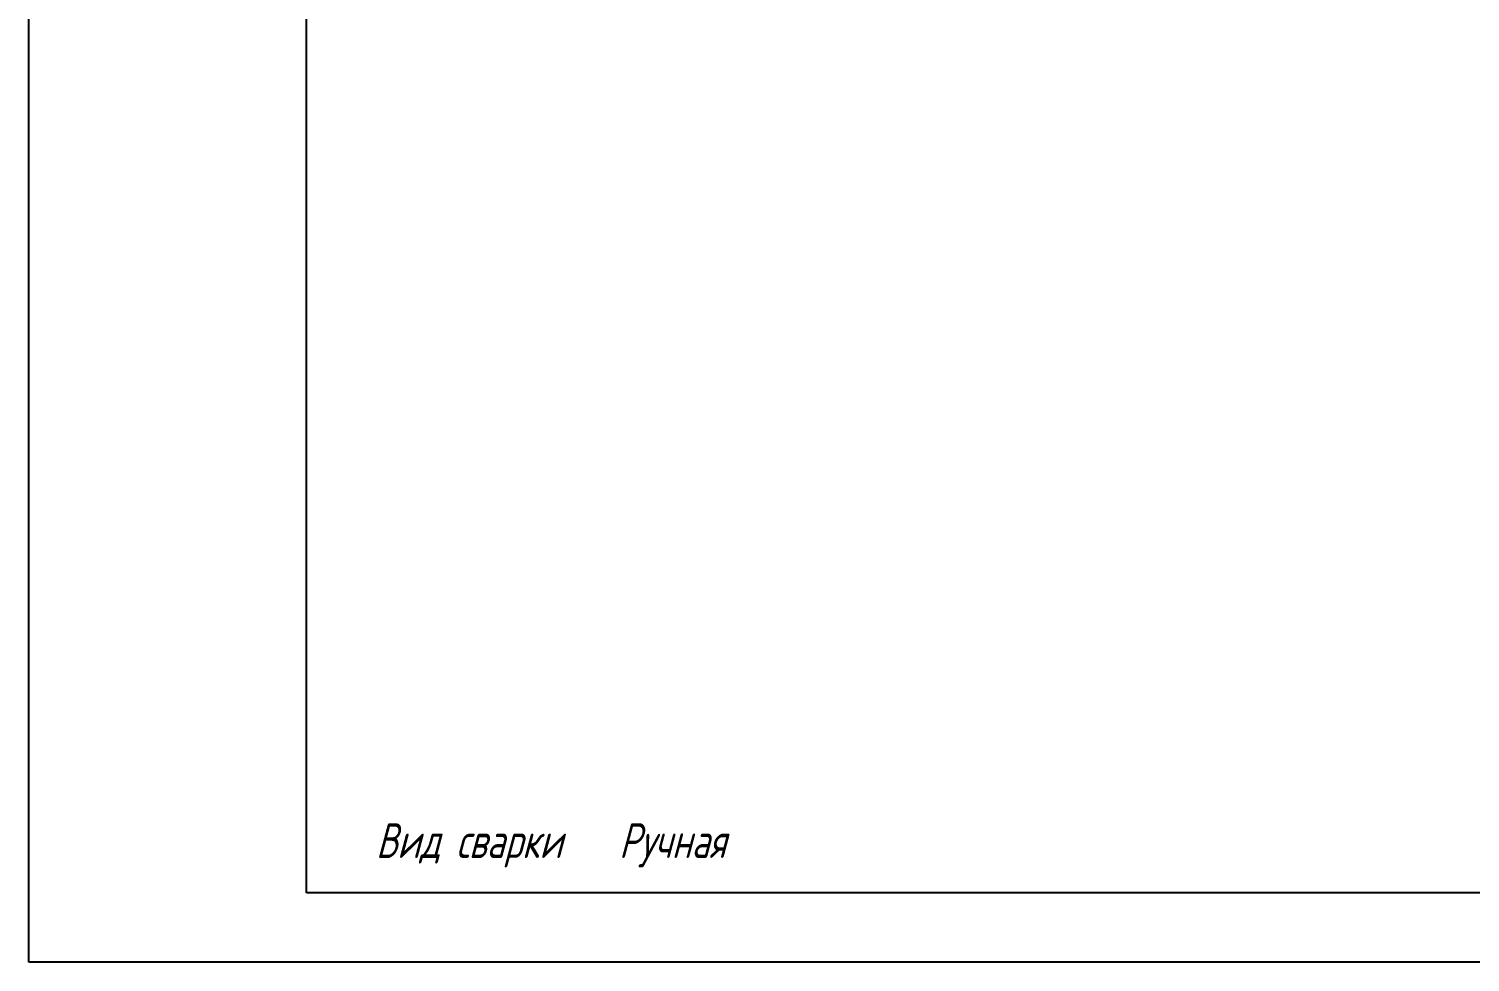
# Model space of a CAD drawing. Extents: x 0 to 420, y 0 to 297.
# Drawn here: x 0 to 103.8, y 0 to 67.2 of the extents above; entities that cross this region are included whole.
import ezdxf

# ---------------------------------------------------------------- set-up
doc = ezdxf.new("R2010")
doc.units = 0
doc.header["$MEASUREMENT"] = 0
doc.layers.add('ШТАМП_РАМКА', color=7, linetype='CONTINUOUS')
doc.styles.add('SCADOFFICE', font='RomanS', dxfattribs={"width": 0.7, "oblique": 15, "height": 2.5})

msp = doc.modelspace()

# ---------------------------------------------------------------- linework, layer by layer
at = {"layer": 'ШТАМП_РАМКА', "linetype": 'Continuous'}
for p, q in [((0, 0), (0, 297)), ((20, 5), (20, 292)), ((415, 5), (20, 5)), ((420, 0), (0, 0))]:
    msp.add_line(p, q, dxfattribs=at)

# ---------------------------------------------------------------- texts
at = {"layer": 'ШТАМП_РАМКА', "style": 'SCADOFFICE', "oblique": 15, "width": 0.7}
for s, p in [('Вид сварки', (25, 7.5)), ('Ручная', (42.5, 7.5))]:
    msp.add_text(s, height=2.5, dxfattribs=at).set_placement(p)

doc.saveas('drawing.dxf')
